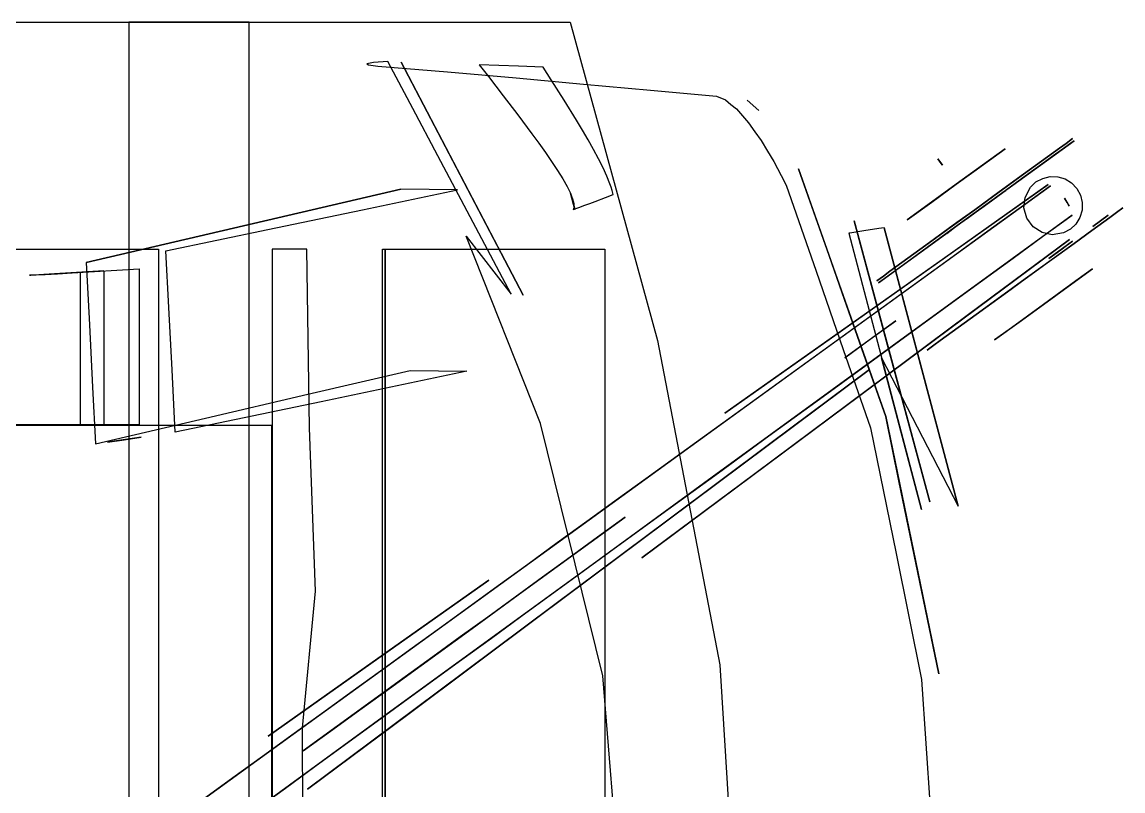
# Model space of a CAD drawing. Header units: millimetres. Extents: x -28.2 to 24.3, y -24.8 to 12.4.
# Drawn here: x 6.7442 to 7.0452, y -4.5845 to -4.3741 of the extents above; entities that cross this region are included whole.
import ezdxf

# ---------------------------------------------------------------- set-up
doc = ezdxf.new("R2010")
doc.units = ezdxf.units.MM
doc.layers.add('FURNISHINGELEMENT', color=8, linetype='Continuous')

msp = doc.modelspace()

# ---------------------------------------------------------------- linework, layer by layer
at = {"layer": 'FURNISHINGELEMENT'}
for p, q in [((6.58515, -4.37408, 0.72235), (6.78152, -4.37408, 0.71206)), ((6.80634, -4.37408, 0.75402), (6.77338, -4.37408, 0.75345)), ((6.77338, -4.37408, 0.75345), (6.77338, -4.87408, 0.75345)), ((6.78152, -4.37408, 0.71206), (6.83449, -4.37408, 0.71367)), ((6.80634, -4.87408, 0.75402), (6.80634, -4.37408, 0.75402)), ((6.83449, -4.37408, 0.71367), (6.88647, -4.37408, 0.72401)), ((6.88647, -4.37408, 0.72401), (6.89405, -4.37408, 0.72619)), ((6.89405, -4.37408, 0.77191), (6.91798, -4.46124, 0.77744)), ((6.84033, -4.38517, 0.89969), (6.83852, -4.38549, 0.91164)), ((6.83852, -4.38549, 0.91164), (6.83892, -4.38581, 0.92373)), ((6.83892, -4.38581, 0.92373), (6.84148, -4.38612, 0.93556)), ((6.84425, -4.38487, 0.88825), (6.84033, -4.38517, 0.89969)), ((6.85108, -4.39779, 0.88825), (6.84425, -4.38487, 0.88825)), ((6.88123, -4.44878, 0.89449), (6.84784, -4.38503, 0.89449)), ((6.84784, -4.38503, 0.89449), (6.86831, -4.42411, 0.89449)), ((6.87997, -4.38619, 0.95889), (6.86925, -4.38576, 0.95911)), ((6.86925, -4.38576, 0.95911), (6.87177, -4.389, 0.95897)), ((6.84148, -4.38612, 0.93556), (6.86053, -4.38776, 0.99725)), ((6.86053, -4.38776, 0.99725), (6.87928, -4.3894, 1.05902)), ((6.87177, -4.389, 0.95897), (6.8758, -4.39424, 0.95861)), ((6.88675, -4.38647, 0.95869), (6.87997, -4.38619, 0.95889)), ((6.88894, -4.38989, 0.95838), (6.88675, -4.38647, 0.95869)), ((6.87928, -4.3894, 1.05902), (6.89778, -4.39105, 1.12087)), ((6.89243, -4.39544, 0.95765), (6.88894, -4.38989, 0.95838)), ((6.89778, -4.39105, 1.12087), (6.91605, -4.39269, 1.18279)), ((6.8758, -4.39424, 0.95861), (6.87977, -4.39948, 0.95803)), ((6.91605, -4.39269, 1.18279), (6.93412, -4.39434, 1.24478)), ((6.93412, -4.39434, 1.24478), (6.93656, -4.39535, 1.25176)), ((6.85791, -4.4107, 0.88825), (6.85108, -4.39779, 0.88825)), ((6.89581, -4.40095, 0.95656), (6.89243, -4.39544, 0.95765)), ((6.93656, -4.39535, 1.25176), (6.93805, -4.39662, 1.25495)), ((6.93805, -4.39662, 1.25495), (6.93954, -4.39788, 1.25814)), ((6.93954, -4.39788, 1.25814), (6.9412, -4.39978, 1.26089)), ((6.94405, -4.39688, 1.25553), (6.94246, -4.39547, 1.25218)), ((6.94246, -4.39547, 1.25218), (6.94565, -4.39829, 1.25888)), ((6.94565, -4.39829, 1.25888), (6.94405, -4.39688, 1.25553)), ((6.87977, -4.39948, 0.95803), (6.88364, -4.40468, 0.95713)), ((6.89743, -4.40367, 0.95583), (6.89581, -4.40095, 0.95656)), ((6.9412, -4.39978, 1.26089), (6.94286, -4.40168, 1.26365)), ((6.89899, -4.40636, 0.95495), (6.89743, -4.40367, 0.95583)), ((6.94286, -4.40168, 1.26365), (6.9446, -4.40411, 1.2659)), ((6.9446, -4.40411, 1.2659), (6.94634, -4.40654, 1.26814)), ((6.88364, -4.40468, 0.95713), (6.88551, -4.40725, 0.9565)), ((6.90047, -4.409, 0.95388), (6.89899, -4.40636, 0.95495)), ((6.94634, -4.40654, 1.26814), (6.94807, -4.40941, 1.2698)), ((7.01352, -4.41994, 0.34269), (7.03191, -4.40657, 0.34269)), ((7.01352, -4.41994, 0.34269), (7.03191, -4.40657, 0.34269)), ((7.02968, -4.40728, 0.35097), (7.03148, -4.40598, 0.34269)), ((7.03148, -4.40598, 0.34269), (7.02968, -4.40728, 0.33442)), ((7.03191, -4.40657, 0.34269), (7.031, -4.40724, 0.35126)), ((7.03191, -4.40657, 0.34269), (7.031, -4.40724, 0.35126)), ((6.88551, -4.40725, 0.9565), (6.88731, -4.4098, 0.95573)), ((6.88731, -4.4098, 0.95573), (6.88903, -4.41229, 0.95476)), ((6.90185, -4.41156, 0.95261), (6.90047, -4.409, 0.95388)), ((6.94807, -4.40941, 1.2698), (6.94981, -4.41228, 1.27145)), ((7.0045, -4.41496, 0.31121), (7.01304, -4.40875, 0.31404)), ((7.01304, -4.40875, 0.37135), (7.00635, -4.41362, 0.37357)), ((7.01304, -4.40875, 0.31404), (7.00846, -4.41208, 0.31252)), ((7.00846, -4.41208, 0.37287), (7.01304, -4.40875, 0.37135)), ((7.02299, -4.41214, 0.3653), (7.02789, -4.40858, 0.35924)), ((7.02789, -4.40858, 0.32615), (7.02299, -4.41214, 0.32009)), ((7.02832, -4.40918, 0.35924), (7.02407, -4.41227, 0.36609)), ((7.02832, -4.40918, 0.35924), (7.0262, -4.41073, 0.36267)), ((7.02789, -4.40858, 0.35924), (7.02968, -4.40728, 0.35097)), ((7.02968, -4.40728, 0.33442), (7.02789, -4.40858, 0.32615)), ((7.031, -4.40724, 0.35126), (7.02832, -4.40918, 0.35924)), ((7.031, -4.40724, 0.35126), (7.02832, -4.40918, 0.35924)), ((6.87795, -4.44858, 0.88825), (6.85791, -4.4107, 0.88825)), ((6.88903, -4.41229, 0.95476), (6.89063, -4.4147, 0.95356)), ((6.90309, -4.41401, 0.95109), (6.90185, -4.41156, 0.95261)), ((6.94981, -4.41228, 1.27145), (6.95178, -4.41608, 1.27264)), ((6.9946, -4.41153, 0.34269), (6.99589, -4.41329, 0.35979)), ((6.99524, -4.4124, 0.35113), (6.9946, -4.41153, 0.34269)), ((6.99589, -4.41329, 0.35979), (6.99524, -4.4124, 0.35113)), ((7.00846, -4.41208, 0.31252), (6.99965, -4.41848, 0.3096)), ((6.99965, -4.41848, 0.37579), (7.00846, -4.41208, 0.37287)), ((7.01809, -4.41571, 0.37135), (7.02299, -4.41214, 0.3653)), ((7.02299, -4.41214, 0.32009), (7.01809, -4.41571, 0.31404)), ((7.02407, -4.41227, 0.36609), (7.01853, -4.4163, 0.37135)), ((7.02407, -4.41227, 0.36609), (7.01853, -4.4163, 0.37135)), ((7.0262, -4.41073, 0.36267), (7.02407, -4.41227, 0.36609)), ((6.89063, -4.4147, 0.95356), (6.89205, -4.41698, 0.95207)), ((6.90414, -4.41629, 0.94931), (6.90309, -4.41401, 0.95109)), ((6.95178, -4.41608, 1.27264), (6.95312, -4.41868, 1.27344)), ((6.96487, -4.438, 1.27224), (6.9565, -4.41426, 1.27224)), ((6.9565, -4.41426, 1.27224), (6.98038, -4.48202, 1.27224)), ((7.00635, -4.41362, 0.37357), (6.99965, -4.41848, 0.37579)), ((6.99965, -4.41848, 0.3096), (7.0045, -4.41496, 0.31121)), ((7.00956, -4.42191, 0.37418), (7.01809, -4.41571, 0.37135)), ((7.01809, -4.41571, 0.31404), (7.0114, -4.42057, 0.31182)), ((6.89205, -4.41698, 0.95207), (6.89324, -4.41907, 0.95027)), ((6.89324, -4.41907, 0.95027), (6.8937, -4.42, 0.9492)), ((6.90498, -4.41835, 0.94725), (6.90414, -4.41629, 0.94931)), ((6.90528, -4.41926, 0.94609), (6.90498, -4.41835, 0.94725)), ((6.95312, -4.41868, 1.27344), (6.96131, -4.44225, 1.27344)), ((6.99965, -4.41848, 0.3096), (6.99085, -4.42488, 0.31252)), ((6.99284, -4.44255, 0.41864), (7.02546, -4.41891, 0.40745)), ((6.99296, -4.42334, 0.31182), (6.99965, -4.41848, 0.3096)), ((7.02483, -4.41858, 0.3792), (6.99656, -4.43858, 0.38704)), ((6.99673, -4.43846, 0.38699), (7.02483, -4.41858, 0.3792)), ((7.01853, -4.4163, 0.37135), (7.01207, -4.42099, 0.37466)), ((7.0153, -4.41865, 0.37301), (7.01207, -4.42099, 0.37466)), ((7.01691, -4.41747, 0.37218), (7.0153, -4.41865, 0.37301)), ((7.01853, -4.4163, 0.37135), (7.01691, -4.41747, 0.37218)), ((7.02546, -4.41891, 0.40745), (7.0174, -4.42475, 0.41022)), ((7.01994, -4.41929, 0.38806), (7.02145, -4.41785, 0.38806)), ((7.02145, -4.41785, 0.38806), (7.02329, -4.41686, 0.38806)), ((7.02329, -4.41686, 0.38806), (7.02532, -4.41637, 0.38806)), ((7.02532, -4.41637, 0.38806), (7.0274, -4.41642, 0.38806)), ((7.0274, -4.41642, 0.38806), (7.02941, -4.41702, 0.38806)), ((7.02941, -4.41702, 0.38806), (7.03119, -4.41811, 0.38806)), ((7.03119, -4.41811, 0.38806), (7.03262, -4.41962, 0.38806)), ((6.76175, -4.43987, 0.63469), (6.84781, -4.41979, 0.67821)), ((6.76175, -4.43987, 0.63469), (6.84781, -4.41979, 0.67821)), ((6.84781, -4.41979, 0.67821), (6.80478, -4.42983, 0.65645)), ((6.84781, -4.41979, 0.67821), (6.80478, -4.42983, 0.65645)), ((6.84781, -4.41979, 0.67821), (6.80478, -4.42983, 0.65645)), ((6.83732, -4.42543, 0.62866), (6.86325, -4.42, 0.64486)), ((6.86325, -4.42, 0.64486), (6.84781, -4.41979, 0.67821)), ((6.8937, -4.42, 0.9492), (6.89415, -4.42092, 0.94814)), ((6.89415, -4.42092, 0.94814), (6.89446, -4.4217, 0.94693)), ((6.89539, -4.42541, 0.93979), (6.89415, -4.42092, 0.94814)), ((6.89415, -4.42092, 0.94814), (6.89446, -4.4217, 0.94693)), ((6.89446, -4.4217, 0.94693), (6.89475, -4.42248, 0.94572)), ((6.89446, -4.4217, 0.94693), (6.89475, -4.42248, 0.94572)), ((6.9009, -4.42321, 0.94145), (6.90378, -4.4221, 0.94253)), ((6.90378, -4.4221, 0.94253), (6.90586, -4.42128, 0.94315)), ((6.90558, -4.42016, 0.94493), (6.90528, -4.41926, 0.94609)), ((6.90586, -4.42128, 0.94315), (6.90558, -4.42016, 0.94493)), ((7.0114, -4.42057, 0.31182), (7.00471, -4.42543, 0.3096)), ((7.00471, -4.42543, 0.37579), (7.00956, -4.42191, 0.37418)), ((7.01207, -4.42099, 0.37466), (7.00514, -4.42603, 0.37579)), ((7.01207, -4.42099, 0.37466), (7.00514, -4.42603, 0.37579)), ((7.00933, -4.42298, 0.33373), (7.01106, -4.42172, 0.33537)), ((7.00933, -4.42298, 0.33373), (7.01106, -4.42172, 0.33537)), ((7.01106, -4.42172, 0.33537), (7.0124, -4.42076, 0.33752)), ((7.01106, -4.42172, 0.33537), (7.0124, -4.42076, 0.33752)), ((7.0124, -4.42076, 0.33752), (7.01323, -4.42015, 0.34001)), ((7.0124, -4.42076, 0.33752), (7.01323, -4.42015, 0.34001)), ((7.01323, -4.42015, 0.34001), (7.01352, -4.41994, 0.34269)), ((7.01323, -4.42015, 0.34001), (7.01352, -4.41994, 0.34269)), ((7.01818, -4.42493, 0.37384), (7.01847, -4.4221, 0.37309)), ((7.01847, -4.4221, 0.37309), (7.01994, -4.41929, 0.38806)), ((7.03262, -4.41962, 0.38806), (7.03362, -4.42146, 0.38806)), ((7.03362, -4.42146, 0.38806), (7.03411, -4.42349, 0.38806)), ((6.86831, -4.42411, 0.89449), (6.88123, -4.44878, 0.89449)), ((6.89475, -4.42248, 0.94572), (6.89491, -4.42311, 0.9444)), ((6.89539, -4.42541, 0.93979), (6.89475, -4.42248, 0.94572)), ((6.89475, -4.42248, 0.94572), (6.89491, -4.42311, 0.9444)), ((6.89475, -4.42248, 0.94572), (6.89491, -4.42311, 0.9444)), ((6.89491, -4.42311, 0.9444), (6.89505, -4.42374, 0.94307)), ((6.89491, -4.42311, 0.9444), (6.89505, -4.42374, 0.94307)), ((6.89491, -4.42311, 0.9444), (6.89505, -4.42374, 0.94307)), ((6.89495, -4.42534, 0.93797), (6.8965, -4.42482, 0.9391)), ((6.89502, -4.42504, 0.93911), (6.89495, -4.42534, 0.93797)), ((6.89539, -4.42541, 0.93979), (6.89502, -4.42504, 0.93911)), ((6.89505, -4.42374, 0.94307), (6.89507, -4.42424, 0.94166)), ((6.89539, -4.42541, 0.93979), (6.89505, -4.42374, 0.94307)), ((6.89505, -4.42374, 0.94307), (6.89507, -4.42424, 0.94166)), ((6.89505, -4.42374, 0.94307), (6.89507, -4.42424, 0.94166)), ((6.89505, -4.42374, 0.94307), (6.89507, -4.42424, 0.94166)), ((6.89507, -4.42424, 0.94166), (6.89539, -4.42541, 0.93979)), ((6.89507, -4.42424, 0.94166), (6.89539, -4.42541, 0.93979)), ((6.89507, -4.42424, 0.94166), (6.89539, -4.42541, 0.93979)), ((6.89507, -4.42424, 0.94166), (6.89539, -4.42541, 0.93979)), ((6.8965, -4.42482, 0.9391), (6.89812, -4.42424, 0.94009)), ((6.89812, -4.42424, 0.94009), (6.8995, -4.42374, 0.94081)), ((6.8995, -4.42374, 0.94081), (6.9009, -4.42321, 0.94145)), ((6.98627, -4.42821, 0.31404), (6.99296, -4.42334, 0.31182)), ((6.99085, -4.42488, 0.31252), (6.98627, -4.42821, 0.31404)), ((7.00514, -4.42603, 0.33234), (7.00731, -4.42445, 0.33269)), ((7.00514, -4.42603, 0.33234), (7.00731, -4.42445, 0.33269)), ((7.00731, -4.42445, 0.33269), (7.00933, -4.42298, 0.33373)), ((7.00731, -4.42445, 0.33269), (7.00933, -4.42298, 0.33373)), ((7.0174, -4.42475, 0.41022), (7.00934, -4.43059, 0.41298)), ((7.01893, -4.42776, 0.3742), (7.01818, -4.42493, 0.37384)), ((7.02928, -4.42228, 0.40715), (7.03055, -4.4245, 0.40722)), ((7.02998, -4.4235, 0.40719), (7.02928, -4.42228, 0.40715)), ((7.03055, -4.4245, 0.40722), (7.02998, -4.4235, 0.40719)), ((7.03411, -4.42349, 0.38806), (7.03405, -4.42558, 0.38806)), ((7.04345, -4.42623, 0.33442), (7.04525, -4.42493, 0.34269)), ((7.04525, -4.42493, 0.34269), (7.04345, -4.42623, 0.35097)), ((6.8114, -4.43086, 0.61247), (6.83732, -4.42543, 0.62866)), ((6.99801, -4.4303, 0.37357), (7.00471, -4.42543, 0.37579)), ((7.00514, -4.42603, 0.37579), (6.99821, -4.43106, 0.37466)), ((7.00514, -4.42603, 0.37579), (6.99821, -4.43106, 0.37466)), ((7.03131, -4.42695, 0.40745), (6.9985, -4.45085, 0.41872)), ((7.00471, -4.42543, 0.3096), (6.99986, -4.42896, 0.31121)), ((7.00095, -4.42907, 0.33373), (7.00297, -4.4276, 0.33269)), ((7.00095, -4.42907, 0.33373), (7.00297, -4.4276, 0.33269)), ((7.00297, -4.4276, 0.33269), (7.00514, -4.42603, 0.33234)), ((7.00297, -4.4276, 0.33269), (7.00514, -4.42603, 0.33234)), ((7.02066, -4.43014, 0.3742), (7.01893, -4.42776, 0.3742)), ((7.02326, -4.43281, 0.41022), (7.03131, -4.42695, 0.40745)), ((7.03346, -4.42758, 0.38806), (7.03237, -4.42936, 0.38806)), ((7.03405, -4.42558, 0.38806), (7.03346, -4.42758, 0.38806)), ((7.03676, -4.43109, 0.32009), (7.04166, -4.42753, 0.32615)), ((7.04166, -4.42753, 0.35924), (7.03676, -4.43109, 0.3653)), ((7.04124, -4.42696, 0.35924), (7.03699, -4.43005, 0.36609)), ((7.03911, -4.4285, 0.36267), (7.04124, -4.42696, 0.35924)), ((7.04166, -4.42753, 0.32615), (7.04345, -4.42623, 0.33442)), ((7.04345, -4.42623, 0.35097), (7.04166, -4.42753, 0.35924)), ((6.80478, -4.42983, 0.65645), (6.76175, -4.43987, 0.63469)), ((6.80478, -4.42983, 0.65645), (6.76175, -4.43987, 0.63469)), ((6.80478, -4.42983, 0.65645), (6.76175, -4.43987, 0.63469)), ((6.78354, -4.4367, 0.59506), (6.8114, -4.43086, 0.61247)), ((6.97442, -4.43125, 0.73767), (6.97053, -4.43185, 0.73767)), ((6.97174, -4.42852, 0.77269), (6.99239, -4.50538, 0.77269)), ((6.98087, -4.4625, 0.77269), (6.97174, -4.42852, 0.77269)), ((6.97853, -4.43059, 0.73767), (6.97442, -4.43125, 0.73767)), ((6.97994, -4.43036, 0.73767), (6.97853, -4.43059, 0.73767)), ((7.0002, -4.50652, 0.73767), (6.97994, -4.43036, 0.73767)), ((6.97994, -4.43036, 0.73767), (6.98899, -4.46437, 0.73767)), ((7.0002, -4.50652, 0.73767), (6.97994, -4.43036, 0.73767)), ((6.99986, -4.42896, 0.31121), (6.99132, -4.43516, 0.31404)), ((6.99132, -4.43516, 0.37135), (6.99801, -4.4303, 0.37357)), ((6.99821, -4.43106, 0.37466), (6.99175, -4.43576, 0.37135)), ((6.99821, -4.43106, 0.37466), (6.99175, -4.43576, 0.37135)), ((7.00934, -4.43059, 0.41298), (6.99779, -4.43896, 0.41694)), ((6.99788, -4.4313, 0.33752), (6.99922, -4.43033, 0.33537)), ((6.99788, -4.4313, 0.33752), (6.99922, -4.43033, 0.33537)), ((6.99922, -4.43033, 0.33537), (7.00095, -4.42907, 0.33373)), ((6.99922, -4.43033, 0.33537), (7.00095, -4.42907, 0.33373)), ((7.02311, -4.43172, 0.37384), (7.02066, -4.43014, 0.3742)), ((7.03086, -4.4308, 0.38806), (7.02902, -4.43179, 0.38806)), ((7.03237, -4.42936, 0.38806), (7.03086, -4.4308, 0.38806)), ((7.03186, -4.43465, 0.31404), (7.03676, -4.43109, 0.32009)), ((7.03676, -4.43109, 0.3653), (7.03186, -4.43465, 0.37135)), ((7.03699, -4.43005, 0.36609), (7.03911, -4.4285, 0.36267)), ((6.88595, -4.48392, 0.91133), (6.86569, -4.43269, 0.9058)), ((6.86569, -4.43269, 0.9058), (6.87795, -4.44858, 0.88825)), ((6.97053, -4.43185, 0.73767), (6.97026, -4.43189, 0.73767)), ((6.97026, -4.43189, 0.73767), (6.99019, -4.50747, 0.73767)), ((6.97837, -4.44548, 0.34269), (6.99676, -4.43212, 0.34269)), ((6.97837, -4.44548, 0.34269), (6.99676, -4.43212, 0.34269)), ((6.99676, -4.43212, 0.34269), (6.99705, -4.43191, 0.34001)), ((6.99676, -4.43212, 0.34269), (6.99705, -4.43191, 0.34001)), ((6.99705, -4.43191, 0.34001), (6.99788, -4.4313, 0.33752)), ((6.99705, -4.43191, 0.34001), (6.99788, -4.4313, 0.33752)), ((6.99786, -4.45798, 0.40217), (7.03065, -4.43355, 0.39211)), ((6.99786, -4.45798, 0.40217), (7.03065, -4.43355, 0.39211)), ((7.03065, -4.43355, 0.39211), (7.00303, -4.45413, 0.40058)), ((7.03065, -4.43355, 0.39211), (7.00303, -4.45413, 0.40058)), ((7.01521, -4.43868, 0.41298), (7.02326, -4.43281, 0.41022)), ((7.02589, -4.43232, 0.37309), (7.02311, -4.43172, 0.37384)), ((7.03144, -4.43408, 0.37135), (7.02499, -4.43877, 0.37466)), ((7.02902, -4.43179, 0.38806), (7.02589, -4.43232, 0.37309)), ((7.02983, -4.43525, 0.37218), (7.03144, -4.43408, 0.37135)), ((6.56443, -4.43625, 0.72343), (6.78152, -4.43625, 0.71206)), ((6.56443, -4.43625, 0.72343), (6.78152, -4.43625, 0.71206)), ((6.78152, -4.43625, 0.71206), (6.78152, -4.81188, 0.71206)), ((6.78152, -4.43625, 0.71206), (6.78152, -4.81188, 0.71206)), ((6.78434, -4.45221, 0.59333), (6.78354, -4.4367, 0.59506)), ((6.81335, -4.43625, 0.67882), (6.81258, -4.43625, 0.68017)), ((6.81258, -4.43625, 0.68017), (6.81258, -4.81188, 0.68017)), ((6.81335, -4.43625, 0.67882), (6.81258, -4.43625, 0.68017)), ((6.81258, -4.43625, 0.68017), (6.81258, -4.81188, 0.68017)), ((6.81425, -4.43625, 0.67753), (6.81335, -4.43625, 0.67882)), ((6.81425, -4.43625, 0.67753), (6.81335, -4.43625, 0.67882)), ((6.81528, -4.43625, 0.6763), (6.81425, -4.43625, 0.67753)), ((6.81528, -4.43625, 0.6763), (6.81425, -4.43625, 0.67753)), ((6.81645, -4.43625, 0.67516), (6.81528, -4.43625, 0.6763)), ((6.81645, -4.43625, 0.67516), (6.81528, -4.43625, 0.6763)), ((6.81773, -4.43625, 0.67413), (6.81645, -4.43625, 0.67516)), ((6.81773, -4.43625, 0.67413), (6.81645, -4.43625, 0.67516)), ((6.81911, -4.43625, 0.67322), (6.81773, -4.43625, 0.67413)), ((6.81911, -4.43625, 0.67322), (6.81773, -4.43625, 0.67413)), ((6.82057, -4.43625, 0.67245), (6.81911, -4.43625, 0.67322)), ((6.82057, -4.43625, 0.67245), (6.81911, -4.43625, 0.67322)), ((6.82209, -4.43625, 0.67182), (6.82057, -4.43625, 0.67245)), ((6.82209, -4.43625, 0.67182), (6.82057, -4.43625, 0.67245)), ((6.82286, -4.48516, 0.67156), (6.82209, -4.43625, 0.67182)), ((6.82286, -4.48516, 0.67156), (6.82209, -4.43625, 0.67182)), ((6.84275, -4.81188, 0.71472), (6.84275, -4.43625, 0.71472)), ((6.84275, -4.43625, 0.71472), (6.90235, -4.43625, 0.72902)), ((6.84275, -4.81188, 0.71472), (6.84275, -4.43625, 0.71472)), ((6.84275, -4.43625, 0.71472), (6.90235, -4.43625, 0.72902)), ((6.84351, -4.81188, 0.68107), (6.84351, -4.43625, 0.68107)), ((6.84351, -4.43625, 0.68107), (6.84351, -4.4832, 0.68107)), ((6.90235, -4.43625, 0.72902), (6.90353, -4.43625, 0.72927)), ((6.90235, -4.43625, 0.72902), (6.90353, -4.43625, 0.72927)), ((6.90353, -4.43625, 0.72927), (6.90353, -4.81188, 0.72927)), ((6.90353, -4.43625, 0.72927), (6.90353, -4.81188, 0.72927)), ((6.99175, -4.43576, 0.37135), (6.98621, -4.43978, 0.36609)), ((6.99175, -4.43576, 0.37135), (6.98621, -4.43978, 0.36609)), ((6.99132, -4.43516, 0.31404), (6.98642, -4.43872, 0.32009)), ((6.98642, -4.43872, 0.3653), (6.99132, -4.43516, 0.37135)), ((7.03186, -4.43465, 0.37135), (7.02332, -4.44086, 0.37418)), ((7.02499, -4.43877, 0.37466), (7.02821, -4.43642, 0.37301)), ((7.02517, -4.43952, 0.31182), (7.03186, -4.43465, 0.31404)), ((7.02821, -4.43642, 0.37301), (7.02983, -4.43525, 0.37218)), ((6.76175, -4.43987, 0.63469), (6.76264, -4.45693, 0.63278)), ((6.96844, -4.44814, 1.27224), (6.96487, -4.438, 1.27224)), ((6.99656, -4.43858, 0.38704), (6.96829, -4.45859, 0.39487)), ((6.96864, -4.45833, 0.39477), (6.99673, -4.43846, 0.38699)), ((6.98642, -4.43872, 0.32009), (6.98152, -4.44228, 0.32615)), ((6.98152, -4.44228, 0.35924), (6.98642, -4.43872, 0.3653)), ((6.98621, -4.43978, 0.36609), (6.98196, -4.44288, 0.35924)), ((6.98621, -4.43978, 0.36609), (6.98196, -4.44288, 0.35924)), ((6.99779, -4.43896, 0.41694), (6.98395, -4.44898, 0.42168)), ((7.00368, -4.44708, 0.41694), (7.01521, -4.43868, 0.41298)), ((7.01848, -4.44438, 0.3096), (7.02517, -4.43952, 0.31182)), ((6.74663, -4.44337, 0.61881), (6.74809, -4.44328, 0.62341)), ((6.75021, -4.44316, 0.60094), (6.74737, -4.44333, 0.60721)), ((6.74809, -4.44328, 0.62341), (6.75055, -4.44314, 0.62756)), ((6.75457, -4.4429, 0.59562), (6.75021, -4.44316, 0.60094)), ((6.75055, -4.44314, 0.62756), (6.75387, -4.44294, 0.63105)), ((6.75387, -4.44294, 0.63105), (6.7579, -4.4427, 0.6337)), ((6.7666, -4.44218, 0.58916), (6.75457, -4.4429, 0.59562)), ((6.7579, -4.4427, 0.6337), (6.77628, -4.4416, 0.64302)), ((6.76016, -4.44256, 0.5916), (6.7666, -4.44218, 0.58916)), ((6.76016, -4.44256, 0.5916), (6.7666, -4.44218, 0.58916)), ((6.76016, -4.44256, 0.5916), (6.7666, -4.44218, 0.58916)), ((6.76016, -4.44256, 0.5916), (6.7666, -4.44218, 0.58916)), ((6.76016, -4.48434, 0.5916), (6.76016, -4.44256, 0.5916)), ((6.76016, -4.48434, 0.5916), (6.76016, -4.44256, 0.5916)), ((6.76016, -4.48434, 0.5916), (6.76016, -4.44256, 0.5916)), ((6.76016, -4.48434, 0.5916), (6.76016, -4.44256, 0.5916)), ((6.7666, -4.44218, 0.58916), (6.7666, -4.48434, 0.58916)), ((6.7666, -4.44218, 0.58916), (6.7666, -4.48434, 0.58916)), ((6.7666, -4.44218, 0.58916), (6.7666, -4.48434, 0.58916)), ((6.77628, -4.4416, 0.64302), (6.77628, -4.48434, 0.64302)), ((6.96021, -4.46618, 0.42982), (6.99284, -4.44255, 0.41864)), ((6.96131, -4.44225, 1.27344), (6.96875, -4.46366, 1.27344)), ((6.98196, -4.44288, 0.35924), (6.97928, -4.44482, 0.35126)), ((6.98196, -4.44288, 0.35924), (6.97928, -4.44482, 0.35126)), ((6.98152, -4.44228, 0.32615), (6.97973, -4.44358, 0.33442)), ((6.97973, -4.44358, 0.35097), (6.98152, -4.44228, 0.35924)), ((7.02332, -4.44086, 0.37418), (7.01848, -4.44438, 0.37579)), ((7.03022, -4.44647, 0.37357), (7.03691, -4.44161, 0.37135)), ((7.03691, -4.44161, 0.31404), (7.03022, -4.44647, 0.31182)), ((7.03691, -4.44161, 0.37135), (7.03233, -4.44493, 0.37287)), ((7.03233, -4.44493, 0.31252), (7.03691, -4.44161, 0.31404)), ((6.74737, -4.44333, 0.60721), (6.74625, -4.44339, 0.614)), ((6.74625, -4.44339, 0.614), (6.74663, -4.44337, 0.61881)), ((6.97973, -4.44358, 0.33442), (6.97794, -4.44489, 0.34269)), ((6.97794, -4.44489, 0.34269), (6.97973, -4.44358, 0.35097)), ((6.97928, -4.44482, 0.35126), (6.97837, -4.44548, 0.34269)), ((6.97928, -4.44482, 0.35126), (6.97837, -4.44548, 0.34269)), ((7.01848, -4.44438, 0.37579), (7.01178, -4.44924, 0.37357)), ((7.01363, -4.4479, 0.31121), (7.01848, -4.44438, 0.3096)), ((7.03233, -4.44493, 0.37287), (7.02353, -4.45133, 0.37579)), ((7.02353, -4.45133, 0.3096), (7.03233, -4.44493, 0.31252)), ((6.97441, -4.46508, 1.27224), (6.96844, -4.44814, 1.27224)), ((6.98395, -4.44898, 0.42168), (6.97011, -4.45901, 0.42642)), ((6.98987, -4.45714, 0.42168), (7.00368, -4.44708, 0.41694)), ((7.00509, -4.45411, 0.31404), (7.01363, -4.4479, 0.31121)), ((7.01178, -4.44924, 0.37357), (7.00509, -4.45411, 0.37135)), ((7.02353, -4.45133, 0.37579), (7.03022, -4.44647, 0.37357)), ((7.03022, -4.44647, 0.31182), (7.02353, -4.45133, 0.3096)), ((6.78523, -4.46927, 0.59142), (6.78434, -4.45221, 0.59333)), ((6.9985, -4.45085, 0.41872), (6.9657, -4.47475, 0.42998)), ((7.02353, -4.45133, 0.37579), (7.01472, -4.45773, 0.37287)), ((7.01684, -4.4562, 0.37357), (7.02353, -4.45133, 0.37579)), ((7.00303, -4.45413, 0.40058), (6.97541, -4.4747, 0.40906)), ((7.00303, -4.45413, 0.40058), (6.97541, -4.4747, 0.40906)), ((7.00509, -4.45411, 0.37135), (7.00019, -4.45767, 0.3653)), ((7.00019, -4.45767, 0.32009), (7.00509, -4.45411, 0.31404)), ((6.76264, -4.45693, 0.63278), (6.76352, -4.47399, 0.63087)), ((6.93639, -4.48115, 0.40371), (6.96864, -4.45833, 0.39477)), ((6.96507, -4.48241, 0.41223), (6.99786, -4.45798, 0.40217)), ((6.96507, -4.48241, 0.41223), (6.99786, -4.45798, 0.40217)), ((6.98313, -4.45581, 0.42303), (6.96919, -4.46594, 0.42783)), ((6.97606, -4.4672, 0.42642), (6.98987, -4.45714, 0.42168)), ((6.97616, -4.46087, 0.42543), (6.98313, -4.45581, 0.42303)), ((7.00019, -4.45767, 0.3653), (6.99529, -4.46123, 0.35924)), ((6.99529, -4.46123, 0.32615), (7.00019, -4.45767, 0.32009)), ((7.01014, -4.46106, 0.37135), (7.01684, -4.4562, 0.37357)), ((7.01472, -4.45773, 0.37287), (7.01014, -4.46106, 0.37135)), ((6.91798, -4.46124, 0.77744), (6.93503, -4.55, 0.78137)), ((6.96829, -4.45859, 0.39487), (6.93639, -4.48115, 0.40371)), ((6.97011, -4.45901, 0.42642), (6.95627, -4.46903, 0.43117)), ((6.96919, -4.46594, 0.42783), (6.97616, -4.46087, 0.42543)), ((6.99529, -4.46123, 0.35924), (6.9935, -4.46253, 0.35097)), ((6.9935, -4.46253, 0.33442), (6.99529, -4.46123, 0.32615)), ((6.96875, -4.46366, 1.27344), (6.97619, -4.48508, 1.27344)), ((6.99239, -4.50538, 0.77269), (6.98087, -4.4625, 0.77269)), ((6.98899, -4.46437, 0.73767), (7.0002, -4.50652, 0.73767)), ((6.9935, -4.46253, 0.35097), (6.99171, -4.46383, 0.34269)), ((6.99171, -4.46383, 0.34269), (6.9935, -4.46253, 0.33442)), ((6.90561, -4.50574, 0.44853), (6.96021, -4.46618, 0.42982)), ((6.96225, -4.47727, 0.43117), (6.97606, -4.4672, 0.42642)), ((6.98038, -4.48202, 1.27224), (6.97441, -4.46508, 1.27224)), ((6.99019, -4.50747, 0.73767), (6.97923, -4.46593, 0.73767)), ((6.97923, -4.46593, 0.73767), (7.0002, -4.50652, 0.73767)), ((6.78611, -4.48633, 0.58951), (6.78523, -4.46927, 0.59142)), ((6.82239, -4.47595, 0.6585), (6.85038, -4.46942, 0.67265)), ((6.86582, -4.46962, 0.6393), (6.82597, -4.47797, 0.6144)), ((6.85038, -4.46942, 0.67265), (6.86582, -4.46962, 0.6393)), ((6.95627, -4.46903, 0.43117), (6.94243, -4.47906, 0.43591)), ((6.94825, -4.48984, 0.4025), (6.97597, -4.46912, 0.39473)), ((6.97597, -4.46912, 0.39473), (6.9487, -4.4895, 0.40237)), ((6.76352, -4.47399, 0.63087), (6.76432, -4.4895, 0.62914)), ((6.7944, -4.48248, 0.64435), (6.82239, -4.47595, 0.6585)), ((6.9657, -4.47475, 0.42998), (6.9329, -4.49865, 0.44125)), ((6.97541, -4.4747, 0.40906), (6.94457, -4.49768, 0.41852)), ((6.97541, -4.4747, 0.40906), (6.94457, -4.49768, 0.41852)), ((6.82597, -4.47797, 0.6144), (6.78611, -4.48633, 0.58951)), ((6.94243, -4.47906, 0.43591), (6.92859, -4.48908, 0.44065)), ((6.94844, -4.48733, 0.43591), (6.96225, -4.47727, 0.43117)), ((6.91373, -4.52066, 0.42799), (6.96507, -4.48241, 0.41223)), ((6.91373, -4.52066, 0.42799), (6.96507, -4.48241, 0.41223)), ((6.98038, -4.48202, 1.27224), (6.99488, -4.5524, 1.27224)), ((6.984, -4.49962, 1.27224), (6.98038, -4.48202, 1.27224)), ((6.57504, -4.48434, 0.68233), (6.7666, -4.48434, 0.58916)), ((6.77628, -4.48434, 0.64302), (6.7384, -4.48434, 0.64022)), ((6.7384, -4.48438, 0.64022), (6.81242, -4.48438, 0.64569)), ((6.7666, -4.48434, 0.58916), (6.76016, -4.48434, 0.5916)), ((6.7666, -4.48434, 0.58916), (6.76016, -4.48434, 0.5916)), ((6.7666, -4.48434, 0.58916), (6.76016, -4.48434, 0.5916)), ((6.7666, -4.48434, 0.58916), (6.76016, -4.48434, 0.5916)), ((6.76432, -4.4895, 0.62914), (6.7944, -4.48248, 0.64435)), ((6.81242, -4.48438, 0.64569), (6.81242, -4.76383, 0.64569)), ((6.82443, -4.5298, 0.67117), (6.82286, -4.48516, 0.67156)), ((6.82443, -4.5298, 0.67117), (6.82286, -4.48516, 0.67156)), ((6.84351, -4.4832, 0.68107), (6.84351, -4.53016, 0.68107)), ((6.90302, -4.55296, 0.92076), (6.88595, -4.48392, 0.91133)), ((6.97619, -4.48508, 1.27344), (6.98319, -4.51951, 1.27344)), ((6.77677, -4.48769, 0.5861), (6.76755, -4.48903, 0.58617)), ((6.77677, -4.48769, 0.5861), (6.76755, -4.48903, 0.58617)), ((6.76755, -4.48903, 0.58617), (6.77216, -4.48836, 0.58613)), ((6.76755, -4.48903, 0.58617), (6.77216, -4.48836, 0.58613)), ((6.77216, -4.48836, 0.58613), (6.77677, -4.48769, 0.5861)), ((6.77216, -4.48836, 0.58613), (6.77677, -4.48769, 0.5861)), ((6.93463, -4.49739, 0.44065), (6.94844, -4.48733, 0.43591)), ((6.92859, -4.48908, 0.44065), (6.91476, -4.49911, 0.4454)), ((6.92052, -4.51057, 0.41026), (6.94825, -4.48984, 0.4025)), ((6.9487, -4.4895, 0.40237), (6.92113, -4.51012, 0.41009)), ((6.92082, -4.50746, 0.4454), (6.93463, -4.49739, 0.44065)), ((6.9329, -4.49865, 0.44125), (6.9001, -4.52256, 0.45252)), ((6.91476, -4.49911, 0.4454), (6.90669, -4.50495, 0.44816)), ((6.94457, -4.49768, 0.41852), (6.91373, -4.52066, 0.42799)), ((6.94457, -4.49768, 0.41852), (6.91373, -4.52066, 0.42799)), ((6.98763, -4.51721, 1.27224), (6.984, -4.49962, 1.27224)), ((6.85101, -4.54529, 0.46725), (6.90561, -4.50574, 0.44853)), ((6.90669, -4.50495, 0.44816), (6.89863, -4.51079, 0.45093)), ((6.91277, -4.51332, 0.44816), (6.92082, -4.50746, 0.4454)), ((6.88528, -4.53692, 0.42014), (6.92052, -4.51057, 0.41026)), ((6.92113, -4.51012, 0.41009), (6.88949, -4.53377, 0.41895)), ((6.89863, -4.51079, 0.45093), (6.89057, -4.51663, 0.45369)), ((6.89516, -4.51972, 0.4533), (6.9091, -4.5096, 0.44851)), ((6.9091, -4.5096, 0.44851), (6.90159, -4.51505, 0.45109)), ((6.90159, -4.51505, 0.45109), (6.89408, -4.52051, 0.45368)), ((6.90473, -4.51918, 0.45093), (6.91277, -4.51332, 0.44816)), ((6.89057, -4.51663, 0.45369), (6.88251, -4.52247, 0.45645)), ((6.99126, -4.5348, 1.27224), (6.98763, -4.51721, 1.27224)), ((6.88122, -4.52985, 0.4581), (6.89516, -4.51972, 0.4533)), ((6.89408, -4.52051, 0.45368), (6.88656, -4.52597, 0.45626)), ((6.89668, -4.52504, 0.45369), (6.90473, -4.51918, 0.45093)), ((6.98319, -4.51951, 1.27344), (6.99019, -4.55395, 1.27344)), ((6.9001, -4.52256, 0.45252), (6.84609, -4.56191, 0.47107)), ((6.88251, -4.52247, 0.45645), (6.87444, -4.52831, 0.45922)), ((6.83962, -4.54962, 0.43053), (6.87187, -4.5268, 0.42159)), ((6.87187, -4.5268, 0.42159), (6.83997, -4.54937, 0.43043)), ((6.88656, -4.52597, 0.45626), (6.87905, -4.53143, 0.45885)), ((6.88863, -4.53091, 0.45645), (6.89668, -4.52504, 0.45369)), ((6.82094, -4.56721, 0.67228), (6.82443, -4.5298, 0.67117)), ((6.82094, -4.56721, 0.67228), (6.82443, -4.5298, 0.67117)), ((6.84351, -4.53016, 0.68107), (6.84351, -4.57711, 0.68107)), ((6.87444, -4.52831, 0.45922), (6.86638, -4.53416, 0.46198)), ((6.86728, -4.53998, 0.4629), (6.88122, -4.52985, 0.4581)), ((6.87905, -4.53143, 0.45885), (6.87154, -4.53688, 0.46143)), ((6.88059, -4.53677, 0.45922), (6.88863, -4.53091, 0.45645)), ((6.88949, -4.53377, 0.41895), (6.85786, -4.55742, 0.42782)), ((6.86638, -4.53416, 0.46198), (6.85832, -4.54, 0.46474)), ((6.99488, -4.5524, 1.27224), (6.99126, -4.5348, 1.27224)), ((6.85004, -4.56327, 0.43001), (6.88528, -4.53692, 0.42014)), ((6.87154, -4.53688, 0.46143), (6.86403, -4.54234, 0.46402)), ((6.87254, -4.54263, 0.46198), (6.88059, -4.53677, 0.45922)), ((6.85832, -4.54, 0.46474), (6.85026, -4.54584, 0.46751)), ((6.85334, -4.55011, 0.4677), (6.86728, -4.53998, 0.4629)), ((6.86403, -4.54234, 0.46402), (6.85652, -4.5478, 0.4666)), ((6.86449, -4.5485, 0.46474), (6.87254, -4.54263, 0.46198)), ((6.81838, -4.56893, 0.47843), (6.85101, -4.54529, 0.46725)), ((6.85026, -4.54584, 0.46751), (6.84219, -4.55168, 0.47027)), ((6.85652, -4.5478, 0.4666), (6.84901, -4.55326, 0.46919)), ((6.85645, -4.55436, 0.46751), (6.86449, -4.5485, 0.46474)), ((6.83997, -4.54937, 0.43043), (6.81152, -4.5695, 0.43832)), ((6.81152, -4.5695, 0.43832), (6.83962, -4.54962, 0.43053)), ((6.84529, -4.55596, 0.47047), (6.85334, -4.55011, 0.4677)), ((6.93503, -4.55, 0.78137), (6.9396, -4.62408, 0.78243)), ((6.84219, -4.55168, 0.47027), (6.83413, -4.55752, 0.47303)), ((6.84901, -4.55326, 0.46919), (6.83507, -4.56338, 0.47398)), ((6.8484, -4.56022, 0.47027), (6.85645, -4.55436, 0.46751)), ((6.90886, -4.62408, 0.91168), (6.90302, -4.55296, 0.92076)), ((6.99019, -4.55395, 1.27344), (6.99254, -4.58902, 1.27344)), ((6.85786, -4.55742, 0.42782), (6.82231, -4.58399, 0.43777)), ((6.83413, -4.55752, 0.47303), (6.82607, -4.56336, 0.4758)), ((6.83723, -4.56181, 0.47324), (6.84529, -4.55596, 0.47047)), ((6.84035, -4.56609, 0.47303), (6.8484, -4.56022, 0.47027)), ((6.84609, -4.56191, 0.47107), (6.79208, -4.60126, 0.48962)), ((6.82607, -4.56336, 0.4758), (6.818, -4.5692, 0.47856)), ((6.83507, -4.56338, 0.47398), (6.82113, -4.57351, 0.47878)), ((6.82231, -4.58399, 0.43777), (6.85004, -4.56327, 0.43001)), ((6.82918, -4.56766, 0.47601), (6.83723, -4.56181, 0.47324)), ((6.83231, -4.57195, 0.4758), (6.84035, -4.56609, 0.47303)), ((6.78575, -4.59256, 0.48962), (6.81838, -4.56893, 0.47843)), ((6.818, -4.5692, 0.47856), (6.80994, -4.57504, 0.48132)), ((6.82111, -4.64916, 0.6722), (6.82094, -4.56721, 0.67228)), ((6.82111, -4.64916, 0.6722), (6.82094, -4.56721, 0.67228)), ((6.82113, -4.57351, 0.47878), (6.82918, -4.56766, 0.47601)), ((6.82426, -4.57781, 0.47856), (6.83231, -4.57195, 0.4758)), ((6.80994, -4.57504, 0.48132), (6.80188, -4.58088, 0.48409)), ((6.81621, -4.58368, 0.48132), (6.82426, -4.57781, 0.47856)), ((6.84351, -4.57711, 0.68107), (6.84351, -4.62407, 0.68107)), ((6.80188, -4.58088, 0.48409), (6.79382, -4.58672, 0.48685)), ((6.80817, -4.58954, 0.48409), (6.81621, -4.58368, 0.48132))]:
    msp.add_line(p, q, dxfattribs=at)

doc.saveas('drawing.dxf')
